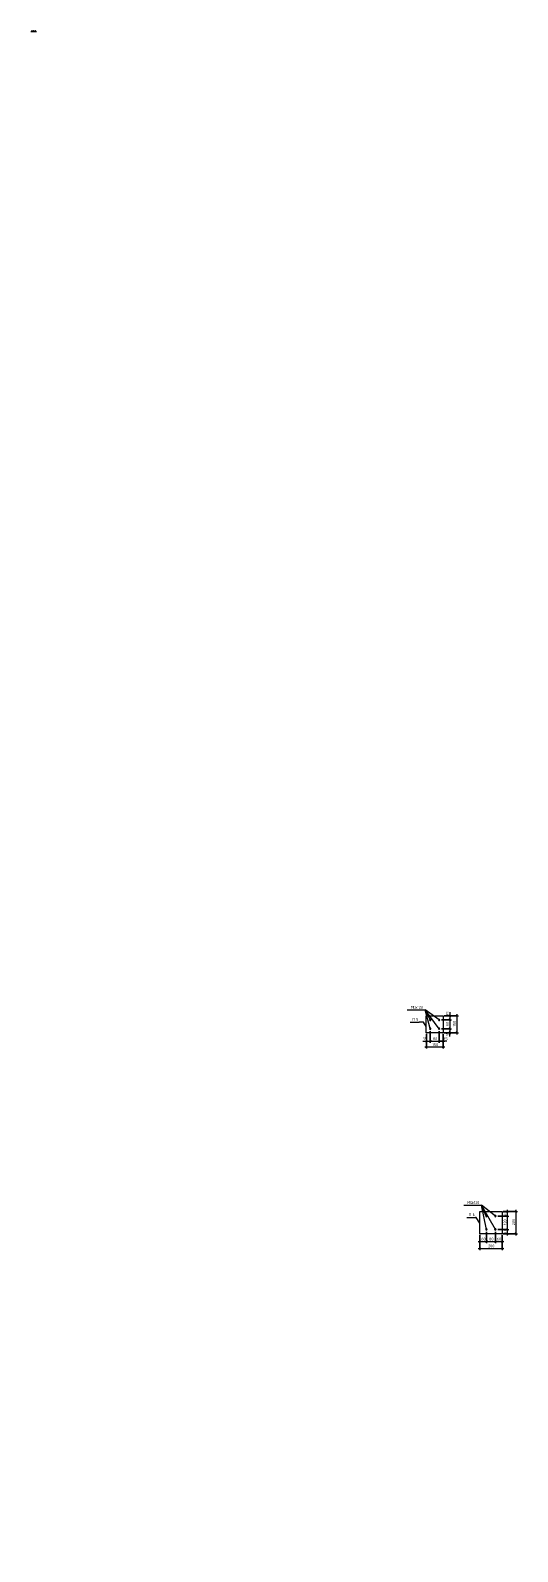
# Model space of a CAD drawing. Header units: millimetres. Extents: x 18265 to 85480, y -42500 to 14888.
# Drawn here: x 67786 to 72163, y 1239 to 14888 of the extents above; entities that cross this region are included whole.
import ezdxf

# ---------------------------------------------------------------- set-up
doc = ezdxf.new("R2010")
doc.units = ezdxf.units.MM
for name, color, linetype, lineweight in [('AA_Dim', 7, 'Continuous', 9), ('AA_Dim-10', 7, 'Continuous', 9), ('AA_Oformlenie', 7, 'Continuous', 9), ('AA_Vinoska', 7, 'Continuous', 9), ('AF_Balki', 7, 'Continuous', 20), ('KR_Detal', 7, 'Continuous', 20)]:
    doc.layers.add(name, color=color, linetype=linetype, lineweight=lineweight)
doc.styles.add('ISOCPEUR_12', font='isocpeur.TTF', dxfattribs={"width": 0.85, "height": 25})
doc.styles.add('ISOCPEUR_14', font='isocpeur.TTF', dxfattribs={"width": 0.9, "height": 25})
doc.dimstyles.new('00_Точн_3_знака__прозр_', dxfattribs={"dimscale": 304.8, "dimtxt": 25.068874, "dimasz": 0.055774, "dimexe": 0.049213, "dimexo": 0.032808, "dimgap": 0.003281, "dimtad": 1, "dimdec": 3, "dimrnd": 0.001, "dimdsep": 46, "dimtxsty": 'ISOCPEUR_14', "dimblk1": 'OBLIQUE', "dimblk2": 'OBLIQUE', "dimsah": 1, "dimcen": 0.09, "dimdle": 0.049213, "dimazin": 0, "dimtfac": 1, "dimtdec": 4, "dimtix": 1, "dimtmove": 0, "dimatfit": 3, "dimfxl": 1, "dimtvp": 1, "dimtolj": 1, "dimtzin": 0, "dimlwd": 18, "dimlwe": 18, "dimarcsym": 2})
doc.dimstyles.new('00_Точн_3_знака__прозр__1', dxfattribs={"dimscale": 304.8, "dimtxt": 25.068874, "dimasz": 0.055774, "dimexe": 0.049213, "dimexo": 0.032808, "dimgap": 0.003281, "dimtad": 1, "dimdec": 3, "dimrnd": 0.001, "dimdsep": 46, "dimtxsty": 'ISOCPEUR_14', "dimblk1": 'OBLIQUE', "dimblk2": 'OBLIQUE', "dimsah": 1, "dimcen": 0.09, "dimdle": 0.049213, "dimazin": 0, "dimtfac": 1, "dimtdec": 4, "dimtix": 1, "dimtmove": 1, "dimatfit": 3, "dimfxl": 1, "dimtvp": 1, "dimtolj": 1, "dimtzin": 0, "dimlwd": 18, "dimlwe": 18, "dimarcsym": 2})

# ---------------------------------------------------------------- blocks, each defined once
blk = doc.blocks.new('Последовательность узлов - Сплошная 2мм М5-2304530-КР_УЗ_Км_В')
at = {"layer": 'AA_Oformlenie'}
for p, q in [((6230, 460), (6240, 470)), ((6230, 470), (6240, 460)), ((6230, 445), (6240, 455)), ((6230, 455), (6240, 445)), ((6230, 430), (6240, 440)), ((6230, 440), (6240, 430)), ((6240, 455), (6240, 475)), ((6240, 440), (6240, 460)), ((6240, 425), (6240, 445)), ((20666, 431), (20646, 432)), ((20650, 422), (20661, 431)), ((20660, 421), (20651, 432)), ((20676, 430), (20656, 431)), ((20660, 421), (20671, 430)), ((20670, 420), (20661, 431)), ((20686, 429), (20666, 431)), ((20670, 420), (20681, 430)), ((20680, 420), (20671, 430))]:
    blk.add_line(p, q, dxfattribs=at)
blk = doc.blocks.new('354_Прокат Лист _НесКаркас_РабПлоск_ - 354_Прокат Лист _НесКаркас_РабПлоск_-4000525-КР_УЗ_Км_Анкер_1')
at = {"layer": 'AF_Balki'}
for p, q in [((22295, 6045), (22445, 6045)), ((22295, 5895), (22295, 6045)), ((22445, 6045), (22445, 5895)), ((22445, 5895), (22295, 5895))]:
    blk.add_line(p, q, dxfattribs=at)
blk = doc.blocks.new('354_Анкер клиновой _СоедНесК_РабПлоск_ - M12x120_20-3827929-КР_УЗ_Км_Анкер_1')
at = {"layer": 'KR_Detal', "lineweight": 9}
for start, end in [(90, 270), (270, 90)]:
    blk.add_arc((22330, 6010), 6, start, end, dxfattribs=at)
blk = doc.blocks.new('354_Анкер клиновой _СоедНесК_РабПлоск_ - M12x120_20-3843482-КР_УЗ_Км_Анкер_1')
at = {"layer": 'KR_Detal', "lineweight": 9}
for start, end in [(90, 270), (270, 90)]:
    blk.add_arc((22330, 5930), 6, start, end, dxfattribs=at)
blk = doc.blocks.new('354_Прокат Лист _НесКаркас_РабПлоск_ - 354_Прокат Лист _НесКаркас_РабПлоск_-4002182-КР_УЗ_Км_Анкер_2')
at = {"layer": 'AF_Balki'}
for p, q in [((20990, 4290), (21190, 4290)), ((20990, 4090), (20990, 4290)), ((21190, 4290), (21190, 4090)), ((21190, 4090), (20990, 4090))]:
    blk.add_line(p, q, dxfattribs=at)
blk = doc.blocks.new('354_Анкер клиновой _СоедНесК_РабПлоск_ - M12x120_20-3827929-КР_УЗ_Км_Анкер_2')
at = {"layer": 'KR_Detal', "lineweight": 9}
for start, end in [(0, 180), (180, 0)]:
    blk.add_arc((21050, 4130), 6, start, end, dxfattribs=at)
blk = doc.blocks.new('354_Анкер клиновой _СоедНесК_РабПлоск_ - M12x120_20-3843482-КР_УЗ_Км_Анкер_2')
at = {"layer": 'KR_Detal', "lineweight": 9}
for start, end in [(0, 180), (180, 0)]:
    blk.add_arc((21130, 4130), 6, start, end, dxfattribs=at)
blk = doc.blocks.new('DIMBLOCK109-КР_УЗ_Км_Анкер_1')
at = {"layer": 'AA_Dim-10', "lineweight": 18}
for p, q in [((71343, 5885), (71343, 5805)), ((71343, 5820), (71343, 5885)), ((71378, 5908), (71378, 5805)), ((71378, 5820), (71378, 5908)), ((71310, 5820), (71351, 5820)), ((71328, 5820), (71378, 5820)), ((71351, 5820), (71360, 5820))]:
    blk.add_line(p, q, dxfattribs=at)
at = {"layer": 'AA_Dim-10', "lineweight": 30}
for p, q in [((71343, 5820), (71334, 5811)), ((71343, 5820), (71351, 5828)), ((71378, 5820), (71369, 5811)), ((71378, 5820), (71386, 5828))]:
    blk.add_line(p, q, dxfattribs=at)
at = {"layer": 'AA_Dim-10', "color": 0, "lineweight": 18, "insert": (71310, 5853), "char_height": 25, "width": 37.46, "attachment_point": 1, "line_spacing_factor": 1.135194, "style": 'ISOCPEUR_14'}
blk.add_mtext('35', dxfattribs=at)
blk = doc.blocks.new('_Oblique')
at = {"color": 0, "linetype": 'ByBlock', "lineweight": -2}
blk.add_line((-0.5, -0.5), (0.5, 0.5), dxfattribs=at)
blk = doc.blocks.new('DIMBLOCK110-КР_УЗ_Км_Анкер_1')
at = {"layer": 'AA_Dim-10', "lineweight": 18}
for p, q in [((71378, 5908), (71378, 5805)), ((71378, 5820), (71378, 5908)), ((71458, 5908), (71458, 5805)), ((71458, 5820), (71458, 5908)), ((71378, 5820), (71458, 5820))]:
    blk.add_line(p, q, dxfattribs=at)
at = {"layer": 'AA_Dim-10', "lineweight": 30}
for p, q in [((71378, 5820), (71369, 5811)), ((71378, 5820), (71386, 5828)), ((71458, 5820), (71449, 5811)), ((71458, 5820), (71466, 5828))]:
    blk.add_line(p, q, dxfattribs=at)
at = {"layer": 'AA_Dim-10', "color": 0, "lineweight": 18, "insert": (71402, 5853), "char_height": 25, "width": 37.46, "attachment_point": 1, "line_spacing_factor": 1.135194, "style": 'ISOCPEUR_14'}
blk.add_mtext('80', dxfattribs=at)
blk = doc.blocks.new('DIMBLOCK111-КР_УЗ_Км_Анкер_1')
at = {"layer": 'AA_Dim-10', "lineweight": 18}
for p, q in [((71458, 5908), (71458, 5805)), ((71458, 5820), (71458, 5908)), ((71493, 5885), (71493, 5805)), ((71493, 5820), (71493, 5885)), ((71458, 5820), (71508, 5820)), ((71485, 5820), (71475, 5820)), ((71526, 5820), (71485, 5820))]:
    blk.add_line(p, q, dxfattribs=at)
at = {"layer": 'AA_Dim-10', "lineweight": 30}
for p, q in [((71458, 5820), (71449, 5811)), ((71458, 5820), (71466, 5828)), ((71493, 5820), (71484, 5811)), ((71493, 5820), (71501, 5828))]:
    blk.add_line(p, q, dxfattribs=at)
at = {"layer": 'AA_Dim-10', "color": 0, "lineweight": 18, "insert": (71495, 5853), "char_height": 25, "width": 37.46, "attachment_point": 1, "line_spacing_factor": 1.135194, "style": 'ISOCPEUR_14'}
blk.add_mtext('35', dxfattribs=at)
blk = doc.blocks.new('DIMBLOCK112-КР_УЗ_Км_Анкер_1')
at = {"layer": 'AA_Dim-10', "lineweight": 18}
for p, q in [((71343, 5885), (71343, 5752)), ((71343, 5767), (71343, 5885)), ((71493, 5885), (71493, 5752)), ((71493, 5767), (71493, 5885)), ((71328, 5767), (71508, 5767))]:
    blk.add_line(p, q, dxfattribs=at)
at = {"layer": 'AA_Dim-10', "lineweight": 30}
for p, q in [((71343, 5767), (71334, 5758)), ((71343, 5767), (71351, 5775)), ((71493, 5767), (71484, 5758)), ((71493, 5767), (71501, 5775))]:
    blk.add_line(p, q, dxfattribs=at)
at = {"layer": 'AA_Dim-10', "color": 0, "lineweight": 18, "insert": (71397, 5800), "char_height": 25, "width": 50.52, "attachment_point": 1, "line_spacing_factor": 1.135194, "style": 'ISOCPEUR_14'}
blk.add_mtext('150', dxfattribs=at)
blk = doc.blocks.new('DIMBLOCK113-КР_УЗ_Км_Анкер_1')
at = {"layer": 'AA_Dim-10', "lineweight": 18}
for p, q in [((71480, 6010), (71568, 6010)), ((71553, 6010), (71480, 6010)), ((71503, 6045), (71568, 6045)), ((71553, 6045), (71503, 6045)), ((71553, 6078), (71553, 6037)), ((71553, 6060), (71553, 6010)), ((71553, 6037), (71553, 6027))]:
    blk.add_line(p, q, dxfattribs=at)
at = {"layer": 'AA_Dim-10', "lineweight": 30}
for p, q in [((71553, 6045), (71545, 6053)), ((71553, 6010), (71545, 6018)), ((71553, 6045), (71562, 6036)), ((71553, 6010), (71562, 6001))]:
    blk.add_line(p, q, dxfattribs=at)
at = {"layer": 'AA_Dim-10', "color": 0, "lineweight": 18, "insert": (71520, 6047), "char_height": 25, "width": 37.46, "attachment_point": 1, "rotation": 90, "line_spacing_factor": 1.135194, "style": 'ISOCPEUR_14'}
blk.add_mtext('35', dxfattribs=at)
blk = doc.blocks.new('DIMBLOCK114-КР_УЗ_Км_Анкер_1')
at = {"layer": 'AA_Dim-10', "lineweight": 18}
for p, q in [((71480, 6010), (71568, 6010)), ((71553, 6010), (71480, 6010)), ((71553, 6010), (71553, 5930)), ((71480, 5930), (71568, 5930)), ((71553, 5930), (71480, 5930))]:
    blk.add_line(p, q, dxfattribs=at)
at = {"layer": 'AA_Dim-10', "lineweight": 30}
for p, q in [((71553, 6010), (71545, 6018)), ((71553, 6010), (71562, 6001)), ((71553, 5930), (71545, 5938)), ((71553, 5930), (71562, 5921))]:
    blk.add_line(p, q, dxfattribs=at)
at = {"layer": 'AA_Dim-10', "color": 0, "lineweight": 18, "insert": (71520, 5954), "char_height": 25, "width": 37.46, "attachment_point": 1, "rotation": 90, "line_spacing_factor": 1.135194, "style": 'ISOCPEUR_14'}
blk.add_mtext('80', dxfattribs=at)
blk = doc.blocks.new('DIMBLOCK115-КР_УЗ_Км_Анкер_1')
at = {"layer": 'AA_Dim-10', "lineweight": 18}
for p, q in [((71480, 5930), (71568, 5930)), ((71553, 5930), (71480, 5930)), ((71503, 5895), (71568, 5895)), ((71553, 5895), (71503, 5895)), ((71553, 5930), (71553, 5880)), ((71553, 5903), (71553, 5912)), ((71553, 5862), (71553, 5903))]:
    blk.add_line(p, q, dxfattribs=at)
at = {"layer": 'AA_Dim-10', "lineweight": 30}
for p, q in [((71553, 5930), (71545, 5938)), ((71553, 5895), (71545, 5903)), ((71553, 5930), (71562, 5921)), ((71553, 5895), (71562, 5886))]:
    blk.add_line(p, q, dxfattribs=at)
at = {"layer": 'AA_Dim-10', "color": 0, "lineweight": 18, "insert": (71520, 5862), "char_height": 25, "width": 37.46, "attachment_point": 1, "rotation": 90, "line_spacing_factor": 1.135194, "style": 'ISOCPEUR_14'}
blk.add_mtext('35', dxfattribs=at)
blk = doc.blocks.new('DIMBLOCK116-КР_УЗ_Км_Анкер_1')
at = {"layer": 'AA_Dim-10', "lineweight": 18}
for p, q in [((71503, 6045), (71631, 6045)), ((71616, 6045), (71503, 6045)), ((71616, 6060), (71616, 5880)), ((71503, 5895), (71631, 5895)), ((71616, 5895), (71503, 5895))]:
    blk.add_line(p, q, dxfattribs=at)
at = {"layer": 'AA_Dim-10', "lineweight": 30}
for p, q in [((71616, 6045), (71607, 6053)), ((71616, 6045), (71624, 6036)), ((71616, 5895), (71607, 5903)), ((71616, 5895), (71624, 5886))]:
    blk.add_line(p, q, dxfattribs=at)
at = {"layer": 'AA_Dim-10', "color": 0, "lineweight": 18, "insert": (71582, 5949), "char_height": 25, "width": 50.52, "attachment_point": 1, "rotation": 90, "line_spacing_factor": 1.135194, "style": 'ISOCPEUR_14'}
blk.add_mtext('150', dxfattribs=at)
blk = doc.blocks.new('043_М_Балки_Полка - Позиция_дп8-3915677-КР_УЗ_Км_Анкер_1')
at = {"layer": 'AA_Vinoska'}
blk.add_line((22151, 5989), (22231, 5989), dxfattribs=at)
blk = doc.blocks.new('043_М_Балки_Полка_СоедНК_ - Наименование краткое_дп16-3923324-КР_УЗ_Км_Анкер_1')
at = {"layer": 'AA_Vinoska'}
blk.add_line((22124, 6099), (22284, 6099), dxfattribs=at)
blk = doc.blocks.new('DIMBLOCK117-КР_УЗ_Км_Анкер_2')
at = {"layer": 'AA_Dim-10', "lineweight": 18}
for p, q in [((71883, 4108), (71883, 4007)), ((71883, 4022), (71883, 4108)), ((71808, 4022), (71883, 4022)), ((71823, 4080), (71823, 4007)), ((71823, 4022), (71823, 4080))]:
    blk.add_line(p, q, dxfattribs=at)
at = {"layer": 'AA_Dim-10', "lineweight": 30}
for p, q in [((71823, 4022), (71814, 4013)), ((71823, 4022), (71831, 4030)), ((71883, 4022), (71874, 4013)), ((71883, 4022), (71891, 4030))]:
    blk.add_line(p, q, dxfattribs=at)
at = {"layer": 'AA_Dim-10', "color": 0, "lineweight": 18, "insert": (71837, 4056), "char_height": 25, "width": 37.46, "attachment_point": 1, "line_spacing_factor": 1.135194, "style": 'ISOCPEUR_14'}
blk.add_mtext('60', dxfattribs=at)
blk = doc.blocks.new('DIMBLOCK118-КР_УЗ_Км_Анкер_2')
at = {"layer": 'AA_Dim-10', "lineweight": 18}
for p, q in [((71883, 4108), (71883, 4007)), ((71883, 4022), (71883, 4108)), ((71963, 4108), (71963, 4007)), ((71963, 4022), (71963, 4108)), ((71883, 4022), (71963, 4022))]:
    blk.add_line(p, q, dxfattribs=at)
at = {"layer": 'AA_Dim-10', "lineweight": 30}
for p, q in [((71883, 4022), (71874, 4013)), ((71883, 4022), (71891, 4030)), ((71963, 4022), (71954, 4013)), ((71963, 4022), (71971, 4030))]:
    blk.add_line(p, q, dxfattribs=at)
at = {"layer": 'AA_Dim-10', "color": 0, "lineweight": 18, "insert": (71907, 4056), "char_height": 25, "width": 37.46, "attachment_point": 1, "line_spacing_factor": 1.135194, "style": 'ISOCPEUR_14'}
blk.add_mtext('80', dxfattribs=at)
blk = doc.blocks.new('DIMBLOCK119-КР_УЗ_Км_Анкер_2')
at = {"layer": 'AA_Dim-10', "lineweight": 18}
for p, q in [((71963, 4108), (71963, 4007)), ((71963, 4022), (71963, 4108)), ((71963, 4022), (72038, 4022)), ((72023, 4080), (72023, 4007)), ((72023, 4022), (72023, 4080))]:
    blk.add_line(p, q, dxfattribs=at)
at = {"layer": 'AA_Dim-10', "lineweight": 30}
for p, q in [((71963, 4022), (71954, 4013)), ((71963, 4022), (71971, 4030)), ((72023, 4022), (72014, 4013)), ((72023, 4022), (72031, 4030))]:
    blk.add_line(p, q, dxfattribs=at)
at = {"layer": 'AA_Dim-10', "color": 0, "lineweight": 18, "insert": (71977, 4056), "char_height": 25, "width": 37.46, "attachment_point": 1, "line_spacing_factor": 1.135194, "style": 'ISOCPEUR_14'}
blk.add_mtext('60', dxfattribs=at)
blk = doc.blocks.new('DIMBLOCK120-КР_УЗ_Км_Анкер_2')
at = {"layer": 'AA_Dim-10', "lineweight": 18}
for p, q in [((71985, 4250), (72085, 4250)), ((72070, 4250), (71985, 4250)), ((72033, 4290), (72085, 4290)), ((72070, 4290), (72033, 4290)), ((72070, 4305), (72070, 4250))]:
    blk.add_line(p, q, dxfattribs=at)
at = {"layer": 'AA_Dim-10', "lineweight": 30}
for p, q in [((72070, 4290), (72062, 4298)), ((72070, 4250), (72062, 4258)), ((72070, 4290), (72079, 4281)), ((72070, 4250), (72079, 4241))]:
    blk.add_line(p, q, dxfattribs=at)
at = {"layer": 'AA_Dim-10', "color": 0, "lineweight": 18, "insert": (72037, 4253), "char_height": 25, "width": 39.73, "attachment_point": 1, "rotation": 90, "line_spacing_factor": 1.135194, "style": 'ISOCPEUR_14'}
blk.add_mtext('40', dxfattribs=at)
blk = doc.blocks.new('DIMBLOCK121-КР_УЗ_Км_Анкер_2')
at = {"layer": 'AA_Dim-10', "lineweight": 18}
for p, q in [((71985, 4250), (72085, 4250)), ((72070, 4250), (71985, 4250)), ((72070, 4250), (72070, 4130)), ((71985, 4130), (72085, 4130)), ((72070, 4130), (71985, 4130))]:
    blk.add_line(p, q, dxfattribs=at)
at = {"layer": 'AA_Dim-10', "lineweight": 30}
for p, q in [((72070, 4250), (72062, 4258)), ((72070, 4250), (72079, 4241)), ((72070, 4130), (72062, 4138)), ((72070, 4130), (72079, 4121))]:
    blk.add_line(p, q, dxfattribs=at)
at = {"layer": 'AA_Dim-10', "color": 0, "lineweight": 18, "insert": (72037, 4169), "char_height": 25, "width": 50.52, "attachment_point": 1, "rotation": 90, "line_spacing_factor": 1.135194, "style": 'ISOCPEUR_14'}
blk.add_mtext('120', dxfattribs=at)
blk = doc.blocks.new('DIMBLOCK122-КР_УЗ_Км_Анкер_2')
at = {"layer": 'AA_Dim-10', "lineweight": 18}
for p, q in [((71985, 4130), (72085, 4130)), ((72070, 4130), (71985, 4130)), ((72070, 4130), (72070, 4075)), ((72033, 4090), (72085, 4090)), ((72070, 4090), (72033, 4090))]:
    blk.add_line(p, q, dxfattribs=at)
at = {"layer": 'AA_Dim-10', "lineweight": 30}
for p, q in [((72070, 4130), (72062, 4138)), ((72070, 4090), (72062, 4098)), ((72070, 4130), (72079, 4121)), ((72070, 4090), (72079, 4081))]:
    blk.add_line(p, q, dxfattribs=at)
at = {"layer": 'AA_Dim-10', "color": 0, "lineweight": 18, "insert": (72037, 4093), "char_height": 25, "width": 39.73, "attachment_point": 1, "rotation": 90, "line_spacing_factor": 1.135194, "style": 'ISOCPEUR_14'}
blk.add_mtext('40', dxfattribs=at)
blk = doc.blocks.new('DIMBLOCK123-КР_УЗ_Км_Анкер_2')
at = {"layer": 'AA_Dim-10', "lineweight": 18}
for p, q in [((71808, 3960), (72038, 3960)), ((71823, 4080), (71823, 3945)), ((71823, 3960), (71823, 4080)), ((72023, 4080), (72023, 3945)), ((72023, 3960), (72023, 4080))]:
    blk.add_line(p, q, dxfattribs=at)
at = {"layer": 'AA_Dim-10', "lineweight": 30}
for p, q in [((71823, 3960), (71814, 3952)), ((71823, 3960), (71831, 3969)), ((72023, 3960), (72014, 3952)), ((72023, 3960), (72031, 3969))]:
    blk.add_line(p, q, dxfattribs=at)
at = {"layer": 'AA_Dim-10', "color": 0, "lineweight": 18, "insert": (71899, 3994), "char_height": 25, "width": 56.19, "attachment_point": 1, "line_spacing_factor": 1.135194, "style": 'ISOCPEUR_14'}
blk.add_mtext('200', dxfattribs=at)
blk = doc.blocks.new('DIMBLOCK124-КР_УЗ_Км_Анкер_2')
at = {"layer": 'AA_Dim-10', "lineweight": 18}
for p, q in [((72033, 4290), (72163, 4290)), ((72148, 4290), (72033, 4290)), ((72148, 4305), (72148, 4075)), ((72033, 4090), (72163, 4090)), ((72148, 4090), (72033, 4090))]:
    blk.add_line(p, q, dxfattribs=at)
at = {"layer": 'AA_Dim-10', "lineweight": 30}
for p, q in [((72148, 4290), (72139, 4298)), ((72148, 4290), (72156, 4281)), ((72148, 4090), (72139, 4098)), ((72148, 4090), (72156, 4081))]:
    blk.add_line(p, q, dxfattribs=at)
at = {"layer": 'AA_Dim-10', "color": 0, "lineweight": 18, "insert": (72114, 4167), "char_height": 25, "width": 56.19, "attachment_point": 1, "rotation": 90, "line_spacing_factor": 1.135194, "style": 'ISOCPEUR_14'}
blk.add_mtext('200', dxfattribs=at)
blk = doc.blocks.new('043_М_Балки_Полка_СоедНК_ - Наименование краткое_дп16-3923324-КР_УЗ_Км_Анкер_2')
at = {"layer": 'AA_Vinoska'}
blk.add_line((20846, 4347), (21006, 4347), dxfattribs=at)
blk = doc.blocks.new('043_М_Балки_Полка - Позиция_дп8-3915677-КР_УЗ_Км_Анкер_2')
at = {"layer": 'AA_Vinoska'}
blk.add_line((20873, 4236), (20953, 4236), dxfattribs=at)

msp = doc.modelspace()

# ---------------------------------------------------------------- linework, layer by layer
at = {"layer": 'AA_Vinoska'}
for p, q in [((71457.8848, 6009.9995), (71331.4436, 6098.8101)), ((71377.8848, 6009.9995), (71331.4436, 6098.8101)), ((71457.8848, 5930), (71331.4436, 6098.8101)), ((71332.3377, 6098.8101), (71331.4436, 6098.8101)), ((71378.6823, 5934.1044), (71332.3377, 6098.8101)), ((71316.2967, 5989.2455), (71278.9755, 5989.2455)), ((71341.5402, 5950.3321), (71316.2967, 5989.2455)), ((71791.6038, 4236.4956), (71785.7463, 4236.4956)), ((71822.8188, 4186.508), (71791.6038, 4236.4956)), ((71962.8203, 4130), (71838.9843, 4346.6069)), ((71839.6111, 4346.6069), (71838.9843, 4346.6069)), ((71962.8203, 4250), (71838.9843, 4346.6069)), ((71839.7676, 4346.6069), (71838.9843, 4346.6069)), ((71882.8208, 4130), (71839.6111, 4346.6069)), ((71880.985, 4247.7983), (71839.7676, 4346.6069))]:
    msp.add_line(p, q, dxfattribs=at)

# ---------------------------------------------------------------- block references
at = {"layer": 'AA_Oformlenie', "rotation": 269.9999999999995}
msp.add_blockref('Последовательность узлов - Сплошная 2мм М5-2304530-КР_УЗ_Км_В', (67366.2472, 21117.9139), dxfattribs=at)
at = {"layer": 'AA_Vinoska'}
for name, p in [('043_М_Балки_Полка_СоедНК_ - Наименование краткое_дп16-3923324-КР_УЗ_Км_Анкер_1', (49047.8232, 0)), ('043_М_Балки_Полка - Позиция_дп8-3915677-КР_УЗ_Км_Анкер_1', (49047.8232, 0)), ('043_М_Балки_Полка_СоедНК_ - Наименование краткое_дп16-3923324-КР_УЗ_Км_Анкер_2', (50832.7589, 0)), ('043_М_Балки_Полка - Позиция_дп8-3915677-КР_УЗ_Км_Анкер_2', (50832.7589, 0))]:
    msp.add_blockref(name, p, dxfattribs=at)
at = {"layer": 'AF_Balki'}
for name, p in [('354_Прокат Лист _НесКаркас_РабПлоск_ - 354_Прокат Лист _НесКаркас_РабПлоск_-4000525-КР_УЗ_Км_Анкер_1', (49047.8232, 0)), ('354_Прокат Лист _НесКаркас_РабПлоск_ - 354_Прокат Лист _НесКаркас_РабПлоск_-4002182-КР_УЗ_Км_Анкер_2', (50832.7589, 0))]:
    msp.add_blockref(name, p, dxfattribs=at)
at = {"layer": 'KR_Detal', "lineweight": 9}
for name, p in [('354_Анкер клиновой _СоедНесК_РабПлоск_ - M12x120_20-3827929-КР_УЗ_Км_Анкер_1', (49047.8232, 0)), ('354_Анкер клиновой _СоедНесК_РабПлоск_ - M12x120_20-3843482-КР_УЗ_Км_Анкер_1', (49047.8232, 0)), ('354_Анкер клиновой _СоедНесК_РабПлоск_ - M12x120_20-3827929-КР_УЗ_Км_Анкер_2', (50832.7589, 0)), ('354_Анкер клиновой _СоедНесК_РабПлоск_ - M12x120_20-3843482-КР_УЗ_Км_Анкер_2', (50832.7589, 0))]:
    msp.add_blockref(name, p, dxfattribs=at)
at = {"layer": 'KR_Detal', "lineweight": 9, "rotation": 180}
for name, p in [('354_Анкер клиновой _СоедНесК_РабПлоск_ - M12x120_20-3843482-КР_УЗ_Км_Анкер_1', (93787.9464, 11939.9995)), ('354_Анкер клиновой _СоедНесК_РабПлоск_ - M12x120_20-3827929-КР_УЗ_Км_Анкер_1', (93787.9464, 11939.9995)), ('354_Анкер клиновой _СоедНесК_РабПлоск_ - M12x120_20-3843482-КР_УЗ_Км_Анкер_2', (93012.8821, 8380)), ('354_Анкер клиновой _СоедНесК_РабПлоск_ - M12x120_20-3827929-КР_УЗ_Км_Анкер_2', (93012.8821, 8380))]:
    msp.add_blockref(name, p, dxfattribs=at)

# ---------------------------------------------------------------- texts
at = {"layer": 'AA_Vinoska', "char_height": 25, "attachment_point": 1, "style": 'ISOCPEUR_12'}
for s, insert, width in [('\\fISOCPEUR|b0|i0|c204|p34|;\\W.85;М', (71203.1847, 6135.9137), 23.168769), ('\\fISOCPEUR|b0|i0|c204|p34|;\\W.85;П', (71217.704, 6027.1807), 20.443031), ('12', (71222.3008, 6135.9137), 31.345981), ('-5', (71234.5712, 6027.1807), 36.797456), ('\\fISOCPEUR|b0|i0|c204|p34|;\\W.85;х', (71248.1638, 6135.9137), 18.398728), ('120', (71263.3443, 6135.9137), 49.744709), ('\\fISOCPEUR|b0|i0|c204|p34|;\\W.85;М', (71710.7254, 4383.7104), 23.168769), ('12', (71729.8415, 4383.7104), 31.345981), ('\\fISOCPEUR|b0|i0|c204|p34|;\\W.85;х', (71755.7045, 4383.7104), 18.398728), ('120', (71770.885, 4383.7104), 49.744709), ('\\fISOCPEUR|b0|i0|c204|p34|;\\W.85;П', (71724.4749, 4274.4308), 20.443031), ('-6', (71741.342, 4274.4308), 36.797456)]:
    msp.add_mtext(s, dxfattribs=dict(at, insert=insert, width=width))

# ---------------------------------------------------------------- dimensions: what is measured, and where the dimension line sits
at = {"layer": 'AA_Dim', "lineweight": 18}
for base, p1, p2, override, picture, middle in [((71553.09666, 6009.99952), (71492.88479, 6045), (71469.88479, 6009.99952), {"dimpost": '<>', "dimfxl": 41.881185}, 'DIMBLOCK113-КР_УЗ_Км_Анкер_1', (71536.19536, 6065.44678)), ((71553.0967, 5895), (71469.8848, 5930), (71492.8848, 5895), {"dimpost": '<>', "dimfxl": 41.880783}, 'DIMBLOCK115-КР_УЗ_Км_Анкер_1', (71536.1954, 5880.7968))]:
    dim = msp.add_linear_dim(base=base, p1=p1, p2=p2, angle=90, dimstyle='00_Точн_3_знака__прозр__1', override=override, dxfattribs=at)
    dim.commit()
    dim.dimension.update_dxf_attribs({"geometry": picture, "text_midpoint": middle, "dimtype": 160, "text_rotation": 90})
for base, p1, p2, override, picture, middle in [((71553.09666, 5930), (71469.88479, 6009.99952), (71469.88479, 5930), {"dimpost": '<>', "dimfxl": 79.999519}, 'DIMBLOCK114-КР_УЗ_Км_Анкер_1', (71539.59666, 5969.99976)), ((71615.5916, 5895), (71492.8848, 6045), (71492.8848, 5895), {"dimpost": '<>', "dimfxl": 150}, 'DIMBLOCK116-КР_УЗ_Км_Анкер_1', (71602.0916, 5970)), ((72070.08, 4250), (72022.8205, 4290), (71974.8203, 4250), {"dimpost": '<>', "dimfxl": 62.482182}, 'DIMBLOCK120-КР_УЗ_Км_Анкер_2', (72056.58, 4270)), ((72070.08, 4130), (71974.8203, 4250), (71974.8203, 4130), {"dimpost": '<>', "dimfxl": 120}, 'DIMBLOCK121-КР_УЗ_Км_Анкер_2', (72056.58, 4190)), ((72147.9111, 4090), (72022.8205, 4290), (72022.8205, 4090), {"dimpost": '<>', "dimfxl": 200}, 'DIMBLOCK124-КР_УЗ_Км_Анкер_2', (72134.4111, 4190)), ((72070.08, 4090), (71974.8203, 4130), (72022.8205, 4090), {"dimpost": '<>', "dimfxl": 62.482182}, 'DIMBLOCK122-КР_УЗ_Км_Анкер_2', (72056.58, 4110))]:
    dim = msp.add_linear_dim(base=base, p1=p1, p2=p2, angle=90, dimstyle='00_Точн_3_знака__прозр_', override=override, dxfattribs=at)
    dim.commit()
    dim.dimension.update_dxf_attribs({"geometry": picture, "text_midpoint": middle})
for base, p1, p2, picture, middle in [((71377.8848, 5819.6317), (71342.8848, 5895), (71377.8848, 5918), 'DIMBLOCK109-КР_УЗ_Км_Анкер_1', (71328.6816, 5836.533)), ((71492.8848, 5819.6317), (71457.8848, 5918), (71492.8848, 5895), 'DIMBLOCK111-КР_УЗ_Км_Анкер_1', (71513.3316, 5836.533))]:
    dim = msp.add_linear_dim(base=base, p1=p1, p2=p2, dimstyle='00_Точн_3_знака__прозр__1', override={"dimpost": '<>', "dimfxl": 41.880783}, dxfattribs=at)
    dim.commit()
    dim.dimension.update_dxf_attribs({"geometry": picture, "text_midpoint": middle, "dimtype": 160})
for base, p1, p2, override, picture, middle in [((71492.8848, 5766.819), (71342.8848, 5895), (71492.8848, 5895), {"dimpost": '<>', "dimfxl": 150}, 'DIMBLOCK112-КР_УЗ_Км_Анкер_1', (71417.8848, 5780.319)), ((71457.8848, 5819.6317), (71377.8848, 5918), (71457.8848, 5918), {"dimpost": '<>', "dimfxl": 80}, 'DIMBLOCK110-КР_УЗ_Км_Анкер_1', (71417.8848, 5833.1317)), ((71882.8208, 4021.9379), (71822.8205, 4090), (71882.8208, 4118), {"dimpost": '<>', "dimfxl": 66.211999}, 'DIMBLOCK117-КР_УЗ_Км_Анкер_2', (71852.8207, 4035.4379)), ((71962.82029, 4021.93795), (71882.82077, 4118), (71962.82029, 4118), {"dimpost": '<>', "dimfxl": 79.999519}, 'DIMBLOCK118-КР_УЗ_Км_Анкер_2', (71922.82053, 4035.43795)), ((72022.8205, 4021.9379), (71962.8203, 4118), (72022.8205, 4090), {"dimpost": '<>', "dimfxl": 66.211999}, 'DIMBLOCK119-КР_УЗ_Км_Анкер_2', (71992.8204, 4035.4379)), ((72022.8205, 3960.3214), (71822.8205, 4090), (72022.8205, 4090), {"dimpost": '<>', "dimfxl": 200}, 'DIMBLOCK123-КР_УЗ_Км_Анкер_2', (71922.8205, 3973.8214))]:
    dim = msp.add_linear_dim(base=base, p1=p1, p2=p2, dimstyle='00_Точн_3_знака__прозр_', override=override, dxfattribs=at)
    dim.commit()
    dim.dimension.update_dxf_attribs({"geometry": picture, "text_midpoint": middle})

doc.saveas('drawing.dxf')
